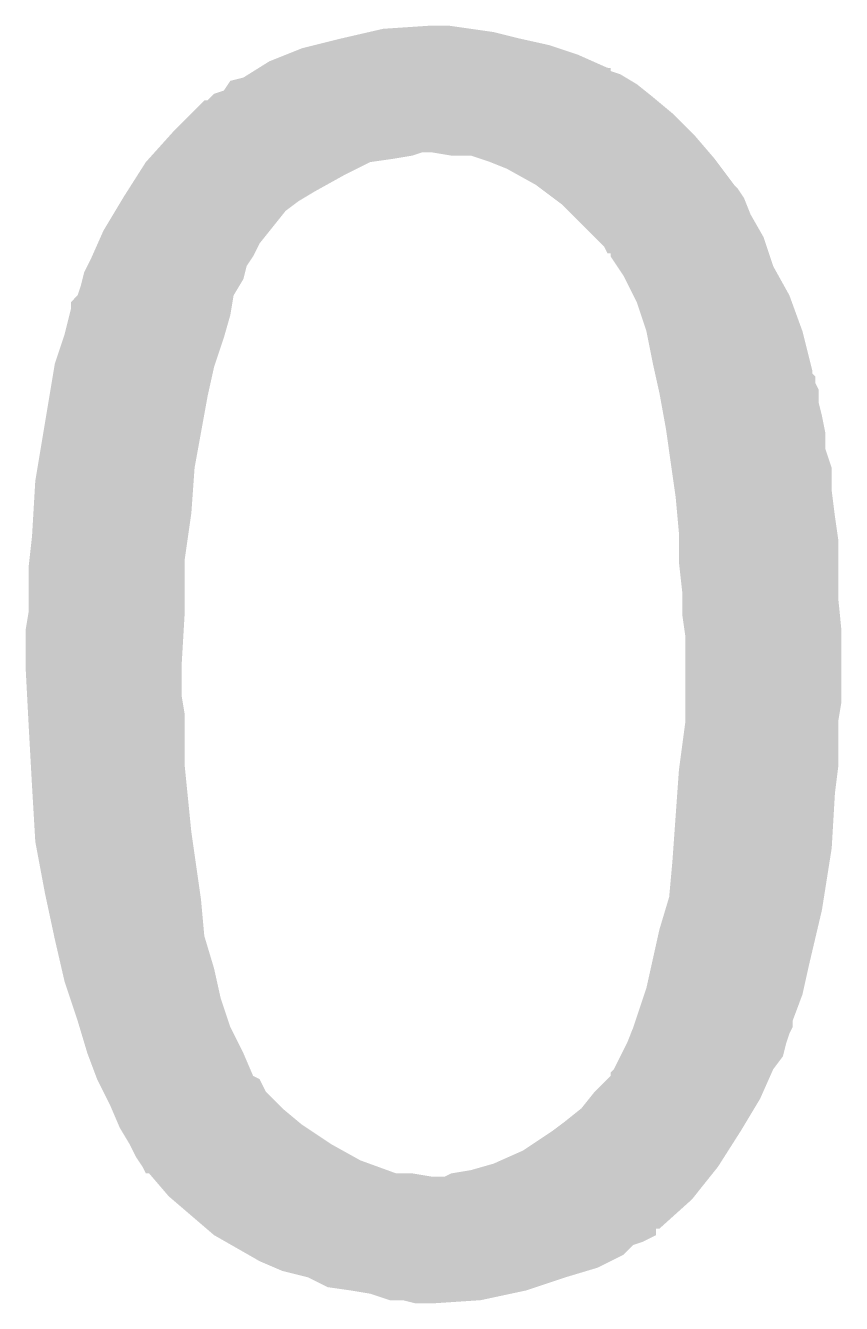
# Model space of a CAD drawing. Extents: x -1.3 to 24.2, y -3.9 to 39.2.
# Drawn here: x 13.259 to 13.896, y 4.986 to 5.984 of the extents above; entities that cross this region are included whole.
import ezdxf

# ---------------------------------------------------------------- set-up
doc = ezdxf.new("R2010")
doc.units = 0
doc.layers.add('6DOF_IMU_14_CLICK_V100_GTO', color=14, linetype='CONTINUOUS')

msp = doc.modelspace()

# ---------------------------------------------------------------- linework, layer by layer
at = {"layer": '6DOF_IMU_14_CLICK_V100_GTO'}
for points in [[(13.527192, 5.97916), (13.5382, 5.9817), (13.62456, 5.97916), (13.60678, 5.9817)], [(13.5382, 5.9817), (13.576298, 5.98424), (13.60678, 5.9817), (13.589, 5.98424)], [(13.484852, 5.968998), (13.50518, 5.97408), (13.66774, 5.968998), (13.64488, 5.97408)], [(13.50518, 5.97408), (13.527192, 5.97916), (13.64488, 5.97408), (13.62456, 5.97916)], [(13.449298, 5.9563), (13.462, 5.96138), (13.702032, 5.9563), (13.690598, 5.96138)], [(13.462, 5.96138), (13.474702, 5.96646), (13.690598, 5.96138), (13.675356, 5.96646)], [(13.474702, 5.96646), (13.484852, 5.968998), (13.675356, 5.96646), (13.66774, 5.968998)], [(13.4371, 5.948676), (13.44113, 5.951196), (13.716018, 5.948676), (13.716, 5.951196)], [(13.44113, 5.951196), (13.44117, 5.95122), (13.716, 5.951196), (13.713464, 5.95122)], [(13.44117, 5.95122), (13.449298, 5.9563), (13.713464, 5.95122), (13.702032, 5.9563)], [(13.41713, 5.93852), (13.418828, 5.941062), (13.73632, 5.93852), (13.732086, 5.941062)], [(13.418828, 5.941062), (13.428982, 5.943602), (13.732086, 5.941062), (13.727852, 5.943602)], [(13.428982, 5.943602), (13.433042, 5.94614), (13.727852, 5.943602), (13.723622, 5.94614)], [(13.433042, 5.94614), (13.4371, 5.948676), (13.723622, 5.94614), (13.716018, 5.948676)], [(13.40358, 5.92836), (13.406124, 5.9309), (13.74902, 5.92836), (13.745846, 5.9309)], [(13.406124, 5.9309), (13.41374, 5.933444), (13.745846, 5.9309), (13.742666, 5.933444)], [(13.41374, 5.933444), (13.41713, 5.93852), (13.742666, 5.933444), (13.73632, 5.93852)], [(13.388344, 5.915662), (13.398504, 5.92582), (13.764258, 5.915662), (13.75207, 5.92582)], [(13.398504, 5.92582), (13.401046, 5.925826), (13.75207, 5.92582), (13.752062, 5.925826)], [(13.401046, 5.925826), (13.40358, 5.92836), (13.752062, 5.925826), (13.74902, 5.92836)], [(13.37564, 5.90296), (13.388344, 5.915662), (13.77696, 5.90296), (13.764258, 5.915662)], [(13.371068, 5.89788), (13.37564, 5.90296), (13.78204, 5.89788), (13.77696, 5.90296)], [(13.359638, 5.88518), (13.371068, 5.89788), (13.792928, 5.88518), (13.78204, 5.89788)], [(13.352782, 5.877562), (13.355066, 5.8801), (13.528056, 5.877562), (13.54582, 5.8801)], [(13.355066, 5.8801), (13.357352, 5.882642), (13.54582, 5.8801), (13.561062, 5.882642)], [(13.357352, 5.882642), (13.359638, 5.88518), (13.561062, 5.882642), (13.568684, 5.88518)], [(13.591542, 5.88264), (13.576298, 5.88518), (13.795106, 5.88264), (13.792928, 5.88518)], [(13.606782, 5.882638), (13.591542, 5.88264), (13.795108, 5.882638), (13.795106, 5.88264)], [(13.614392, 5.880102), (13.606782, 5.882638), (13.79728, 5.880102), (13.795108, 5.882638)], [(13.62202, 5.87756), (13.614392, 5.880102), (13.799188, 5.87756), (13.79728, 5.880102)], [(13.346314, 5.8674), (13.35278, 5.87756), (13.50772, 5.8674), (13.528044, 5.87756)], [(13.35278, 5.87756), (13.352782, 5.877562), (13.528044, 5.87756), (13.528056, 5.877562)], [(13.634722, 5.87248), (13.62202, 5.87756), (13.802998, 5.87248), (13.799188, 5.87756)], [(13.657582, 5.85978), (13.634722, 5.87248), (13.812522, 5.85978), (13.802998, 5.87248)], [(13.338232, 5.8547), (13.346314, 5.8674), (13.48486, 5.8547), (13.50772, 5.8674)], [(13.660968, 5.85724), (13.657582, 5.85978), (13.81506, 5.85724), (13.812522, 5.85978)], [(13.333476, 5.847082), (13.335, 5.84962), (13.472162, 5.847082), (13.476392, 5.84962)], [(13.335, 5.84962), (13.338232, 5.8547), (13.476392, 5.84962), (13.48486, 5.8547)], [(13.671124, 5.849622), (13.660968, 5.85724), (13.82014, 5.849622), (13.81506, 5.85724)], [(13.6779, 5.844538), (13.671124, 5.849622), (13.822174, 5.844538), (13.82014, 5.849622)], [(13.328904, 5.839462), (13.333476, 5.847082), (13.462002, 5.839462), (13.472162, 5.847082)], [(13.68552, 5.836918), (13.6779, 5.844538), (13.82522, 5.836918), (13.822174, 5.844538)], [(13.31976, 5.82422), (13.328904, 5.839462), (13.449808, 5.82422), (13.462002, 5.839462)], [(13.7033, 5.819138), (13.68552, 5.836918), (13.83538, 5.819138), (13.82522, 5.836918)], [(13.315244, 5.81406), (13.31976, 5.82422), (13.44168, 5.81406), (13.449808, 5.82422)], [(13.310728, 5.803902), (13.315244, 5.81406), (13.4366, 5.803902), (13.44168, 5.81406)], [(13.710922, 5.811514), (13.7033, 5.819138), (13.837922, 5.811514), (13.83538, 5.819138)], [(13.713474, 5.806442), (13.710922, 5.811514), (13.839612, 5.806442), (13.837922, 5.811514)], [(13.307062, 5.796286), (13.3096, 5.80136), (13.431522, 5.796286), (13.434904, 5.80136)], [(13.3096, 5.80136), (13.310728, 5.803902), (13.434904, 5.80136), (13.4366, 5.803902)], [(13.715998, 5.806418), (13.713474, 5.806442), (13.83962, 5.806418), (13.839612, 5.806442)], [(13.716004, 5.803892), (13.715998, 5.806418), (13.840462, 5.803892), (13.83962, 5.806418)], [(13.72108, 5.796278), (13.716004, 5.803892), (13.843, 5.796278), (13.840462, 5.803892)], [(13.303248, 5.786122), (13.30452, 5.791202), (13.428982, 5.786122), (13.43025, 5.791202)], [(13.30452, 5.791202), (13.307062, 5.796286), (13.43025, 5.791202), (13.431522, 5.796286)], [(13.72616, 5.788658), (13.72108, 5.796278), (13.847234, 5.788658), (13.843, 5.796278)], [(13.29944, 5.773424), (13.301978, 5.78104), (13.421362, 5.773424), (13.425932, 5.78104)], [(13.301978, 5.78104), (13.303248, 5.786122), (13.425932, 5.78104), (13.428982, 5.786122)], [(13.73378, 5.773418), (13.72616, 5.788658), (13.8557, 5.773418), (13.847234, 5.788658)], [(13.294366, 5.768346), (13.29944, 5.773424), (13.420514, 5.768346), (13.421362, 5.773424)], [(13.73632, 5.768338), (13.73378, 5.773418), (13.857548, 5.768338), (13.8557, 5.773418)], [(13.293088, 5.75818), (13.29436, 5.763262), (13.41882, 5.75818), (13.419666, 5.763262)], [(13.29436, 5.763262), (13.294366, 5.768346), (13.419666, 5.763262), (13.420514, 5.768346)], [(13.74394, 5.745478), (13.73632, 5.768338), (13.86586, 5.745478), (13.857548, 5.768338)], [(13.289278, 5.74294), (13.293088, 5.75818), (13.414464, 5.74294), (13.41882, 5.75818)], [(13.281662, 5.720082), (13.28843, 5.7404), (13.406968, 5.720082), (13.41374, 5.7404)], [(13.28843, 5.7404), (13.289278, 5.74294), (13.41374, 5.7404), (13.414464, 5.74294)], [(13.74902, 5.72008), (13.74394, 5.745478), (13.87221, 5.72008), (13.86586, 5.745478)], [(13.281238, 5.71754), (13.281662, 5.720082), (13.406122, 5.71754), (13.406968, 5.720082)], [(13.75015, 5.714998), (13.74902, 5.72008), (13.87348, 5.714998), (13.87221, 5.72008)], [(13.277426, 5.69468), (13.281238, 5.71754), (13.40104, 5.69468), (13.406122, 5.71754)], [(13.750716, 5.712454), (13.75015, 5.714998), (13.873486, 5.712454), (13.87348, 5.714998)], [(13.75128, 5.709916), (13.750716, 5.712454), (13.87602, 5.709916), (13.873486, 5.712454)], [(13.752408, 5.704836), (13.75128, 5.709916), (13.876022, 5.704836), (13.87602, 5.709916)], [(13.753538, 5.699756), (13.752408, 5.704836), (13.87856, 5.699756), (13.876022, 5.704836)], [(13.268112, 5.638802), (13.277426, 5.69468), (13.39088, 5.638802), (13.40104, 5.69468)], [(13.7541, 5.69722), (13.753538, 5.699756), (13.87856, 5.69722), (13.87856, 5.699756)], [(13.755486, 5.689598), (13.7541, 5.69722), (13.87856, 5.689598), (13.87856, 5.69722)], [(13.757334, 5.67944), (13.755486, 5.689598), (13.8811, 5.67944), (13.87856, 5.689598)], [(13.75918, 5.66928), (13.757334, 5.67944), (13.883132, 5.66928), (13.8811, 5.67944)], [(13.759544, 5.666738), (13.75918, 5.66928), (13.88364, 5.666738), (13.883132, 5.66928)], [(13.761358, 5.654038), (13.759544, 5.666738), (13.883642, 5.654038), (13.88364, 5.666738)], [(13.763536, 5.638796), (13.761358, 5.654038), (13.88872, 5.638796), (13.883642, 5.654038)], [(13.26642, 5.628642), (13.268112, 5.638802), (13.390154, 5.628642), (13.39088, 5.638802)], [(13.766076, 5.62102), (13.763536, 5.638796), (13.88872, 5.62102), (13.88872, 5.638796)], [(13.264924, 5.60324), (13.26642, 5.628642), (13.38834, 5.60324), (13.390154, 5.628642)], [(13.7668, 5.61594), (13.766076, 5.62102), (13.889356, 5.61594), (13.88872, 5.62102)], [(13.768186, 5.6007), (13.7668, 5.61594), (13.89126, 5.6007), (13.889356, 5.61594)], [(13.26388, 5.58546), (13.264924, 5.60324), (13.3858, 5.58546), (13.38834, 5.60324)], [(13.76934, 5.588002), (13.768186, 5.6007), (13.893074, 5.588002), (13.89126, 5.6007)], [(13.261904, 5.56768), (13.26388, 5.58546), (13.38326, 5.56768), (13.3858, 5.58546)], [(13.76934, 5.582918), (13.76934, 5.588002), (13.8938, 5.582918), (13.893074, 5.588002)], [(13.76934, 5.56514), (13.76934, 5.582918), (13.8938, 5.56514), (13.8938, 5.582918)], [(13.26134, 5.5626), (13.261904, 5.56768), (13.38326, 5.5626), (13.38326, 5.56768)], [(13.26134, 5.527042), (13.26134, 5.5626), (13.38326, 5.527042), (13.38326, 5.5626)], [(13.77188, 5.542278), (13.76934, 5.56514), (13.8938, 5.542278), (13.8938, 5.56514)], [(13.77188, 5.5372), (13.77188, 5.542278), (13.8938, 5.5372), (13.8938, 5.542278)], [(13.77188, 5.5245), (13.77188, 5.5372), (13.895072, 5.5245), (13.8938, 5.5372)], [(13.2588, 5.511802), (13.261338, 5.527038), (13.382362, 5.511802), (13.38326, 5.527038)], [(13.261338, 5.527038), (13.26134, 5.527042), (13.38326, 5.527038), (13.38326, 5.527042)], [(13.773694, 5.511802), (13.77188, 5.5245), (13.89634, 5.511802), (13.895072, 5.5245)], [(13.2588, 5.48386), (13.2588, 5.511802), (13.38072, 5.48386), (13.382362, 5.511802)], [(13.77442, 5.506718), (13.773694, 5.511802), (13.89634, 5.506718), (13.89634, 5.511802)], [(13.77442, 5.455918), (13.77442, 5.506718), (13.89634, 5.455918), (13.89634, 5.506718)], [(13.2588, 5.483858), (13.2588, 5.48386), (13.38072, 5.483858), (13.38072, 5.48386)], [(13.260004, 5.461002), (13.2588, 5.483858), (13.38072, 5.461002), (13.38072, 5.483858)], [(13.260806, 5.445762), (13.260004, 5.461002), (13.38326, 5.445762), (13.38072, 5.461002)], [(13.77442, 5.44068), (13.77442, 5.455918), (13.8938, 5.44068), (13.89634, 5.455918)], [(13.26134, 5.4356), (13.260806, 5.445762), (13.38326, 5.4356), (13.38326, 5.445762)], [(13.769678, 5.40512), (13.774418, 5.440678), (13.8938, 5.40512), (13.8938, 5.440678)], [(13.774418, 5.440678), (13.77442, 5.44068), (13.8938, 5.440678), (13.8938, 5.44068)], [(13.263034, 5.405118), (13.26134, 5.4356), (13.38326, 5.405118), (13.38326, 5.4356)], [(13.26388, 5.38988), (13.263034, 5.405118), (13.384784, 5.38988), (13.38326, 5.405118)], [(13.76807, 5.3848), (13.76934, 5.40258), (13.89126, 5.3848), (13.893482, 5.40258)], [(13.76934, 5.40258), (13.769678, 5.40512), (13.893482, 5.40258), (13.8938, 5.40512)], [(13.265972, 5.35432), (13.26388, 5.38988), (13.38834, 5.35432), (13.384784, 5.38988)], [(13.764984, 5.34162), (13.76807, 5.3848), (13.88872, 5.34162), (13.89126, 5.3848)], [(13.26642, 5.3467), (13.265972, 5.35432), (13.38943, 5.3467), (13.38834, 5.35432)], [(13.27404, 5.30606), (13.26642, 5.3467), (13.395236, 5.30606), (13.38943, 5.3467)], [(13.76426, 5.33146), (13.764984, 5.34162), (13.887114, 5.33146), (13.88872, 5.34162)], [(13.76172, 5.303518), (13.76426, 5.33146), (13.882702, 5.303518), (13.887114, 5.33146)], [(13.27513, 5.30098), (13.27404, 5.30606), (13.39596, 5.30098), (13.395236, 5.30606)], [(13.281116, 5.273042), (13.27513, 5.30098), (13.3985, 5.273042), (13.39596, 5.30098)], [(13.758672, 5.29336), (13.76172, 5.303518), (13.8811, 5.29336), (13.882702, 5.303518)], [(13.7541, 5.27812), (13.758672, 5.29336), (13.877514, 5.27812), (13.8811, 5.29336)], [(13.28166, 5.2705), (13.281116, 5.273042), (13.399264, 5.2705), (13.3985, 5.273042)], [(13.747888, 5.25018), (13.7541, 5.27812), (13.87094, 5.25018), (13.877514, 5.27812)], [(13.286938, 5.247638), (13.28166, 5.2705), (13.40612, 5.247638), (13.399264, 5.2705)], [(13.289282, 5.23748), (13.286938, 5.247638), (13.408378, 5.23748), (13.40612, 5.247638)], [(13.743938, 5.2324), (13.747888, 5.25018), (13.866986, 5.2324), (13.87094, 5.25018)], [(13.293514, 5.224782), (13.289282, 5.23748), (13.4112, 5.224782), (13.408378, 5.23748)], [(13.742244, 5.227318), (13.743938, 5.2324), (13.865858, 5.227318), (13.866986, 5.2324)], [(13.29944, 5.207), (13.293514, 5.224782), (13.417128, 5.207), (13.4112, 5.224782)], [(13.73547, 5.206996), (13.742244, 5.227318), (13.85824, 5.206996), (13.865858, 5.227318)], [(13.300964, 5.201922), (13.29944, 5.207), (13.41882, 5.201922), (13.417128, 5.207)], [(13.30706, 5.1816), (13.300964, 5.201922), (13.42898, 5.1816), (13.41882, 5.201922)], [(13.731746, 5.196838), (13.733778, 5.201916), (13.8557, 5.196838), (13.858238, 5.201916)], [(13.733778, 5.201916), (13.73378, 5.20192), (13.858238, 5.201916), (13.858238, 5.20192)], [(13.73378, 5.20192), (13.73547, 5.206996), (13.858238, 5.20192), (13.85824, 5.206996)], [(13.7287, 5.18922), (13.731746, 5.196838), (13.853162, 5.18922), (13.8557, 5.196838)], [(13.30706, 5.181598), (13.30706, 5.1816), (13.428982, 5.181598), (13.42898, 5.1816)], [(13.313726, 5.163828), (13.30706, 5.181598), (13.4366, 5.163828), (13.428982, 5.181598)], [(13.723616, 5.179056), (13.7287, 5.18922), (13.850618, 5.179056), (13.853162, 5.18922)], [(13.718538, 5.1689), (13.723616, 5.179056), (13.843, 5.1689), (13.850618, 5.179056)], [(13.31468, 5.161282), (13.313726, 5.163828), (13.441672, 5.161282), (13.4366, 5.163828)], [(13.31468, 5.16128), (13.31468, 5.161282), (13.441674, 5.16128), (13.441672, 5.161282)], [(13.319758, 5.151126), (13.31468, 5.16128), (13.446758, 5.151126), (13.441674, 5.16128)], [(13.703298, 5.151118), (13.715994, 5.163812), (13.835096, 5.151118), (13.840738, 5.163812)], [(13.715994, 5.163812), (13.716, 5.166354), (13.840738, 5.163812), (13.841868, 5.166354)], [(13.716, 5.166354), (13.718536, 5.168898), (13.841868, 5.166354), (13.843, 5.168898)], [(13.718536, 5.168898), (13.718538, 5.1689), (13.843, 5.168898), (13.843, 5.1689)], [(13.32484, 5.14096), (13.319758, 5.151126), (13.456922, 5.14096), (13.446758, 5.151126)], [(13.699234, 5.14604), (13.703298, 5.151118), (13.83284, 5.14604), (13.835096, 5.151118)], [(13.32593, 5.138418), (13.32484, 5.14096), (13.459462, 5.138418), (13.456922, 5.14096)], [(13.693138, 5.138418), (13.699234, 5.14604), (13.828266, 5.138418), (13.83284, 5.14604)], [(13.331374, 5.12572), (13.32593, 5.138418), (13.4747, 5.12572), (13.459462, 5.138418)], [(13.68044, 5.12826), (13.693138, 5.138418), (13.822172, 5.12826), (13.828266, 5.138418)], [(13.33246, 5.123182), (13.331374, 5.12572), (13.478508, 5.123182), (13.4747, 5.12572)], [(13.34008, 5.11048), (13.33246, 5.123182), (13.49756, 5.11048), (13.478508, 5.123182)], [(13.67028, 5.12064), (13.68044, 5.12826), (13.8176, 5.12064), (13.822172, 5.12826)], [(13.64742, 5.1054), (13.67028, 5.12064), (13.8079, 5.1054), (13.8176, 5.12064)], [(13.34008, 5.110478), (13.34008, 5.11048), (13.497564, 5.110478), (13.49756, 5.11048)], [(13.34516, 5.100322), (13.34008, 5.110478), (13.515844, 5.100322), (13.497564, 5.110478)], [(13.62456, 5.095238), (13.64742, 5.1054), (13.801434, 5.095238), (13.8079, 5.1054)], [(13.346854, 5.09778), (13.34516, 5.100322), (13.520418, 5.09778), (13.515844, 5.100322)], [(13.350238, 5.092702), (13.346854, 5.09778), (13.534386, 5.092702), (13.520418, 5.09778)], [(13.352774, 5.087636), (13.350238, 5.092702), (13.54832, 5.087636), (13.534386, 5.092702)], [(13.60678, 5.09016), (13.615672, 5.0927), (13.797788, 5.09016), (13.79982, 5.0927)], [(13.615672, 5.0927), (13.62456, 5.095238), (13.79982, 5.0927), (13.801434, 5.095238)], [(13.354998, 5.087622), (13.352774, 5.087636), (13.548358, 5.087622), (13.54832, 5.087636)], [(13.355314, 5.08762), (13.354998, 5.087622), (13.561058, 5.08762), (13.548358, 5.087622)], [(13.357492, 5.08508), (13.355314, 5.08762), (13.576298, 5.08508), (13.561058, 5.08762)], [(13.370558, 5.06984), (13.357492, 5.08508), (13.781532, 5.06984), (13.793724, 5.08508)], [(13.586456, 5.08508), (13.591538, 5.087618), (13.793724, 5.08508), (13.795754, 5.087618)], [(13.591538, 5.087618), (13.60678, 5.09016), (13.795754, 5.087618), (13.797788, 5.09016)], [(13.373522, 5.0673), (13.370558, 5.06984), (13.7795, 5.0673), (13.781532, 5.06984)], [(13.400196, 5.04444), (13.373522, 5.0673), (13.754096, 5.04444), (13.7795, 5.0673)], [(13.400224, 5.044416), (13.400196, 5.04444), (13.75156, 5.044416), (13.754096, 5.04444)], [(13.406122, 5.03936), (13.400224, 5.044416), (13.751544, 5.03936), (13.75156, 5.044416)], [(13.406134, 5.039354), (13.406122, 5.03936), (13.751544, 5.039354), (13.751544, 5.03936)], [(13.415012, 5.03428), (13.406134, 5.039354), (13.741398, 5.03428), (13.751544, 5.039354)], [(13.419464, 5.031736), (13.415012, 5.03428), (13.73378, 5.031736), (13.741398, 5.03428)], [(13.432794, 5.024118), (13.419464, 5.031736), (13.726156, 5.024118), (13.73378, 5.031736)], [(13.441678, 5.01904), (13.432794, 5.024118), (13.716, 5.01904), (13.726156, 5.024118)], [(13.45354, 5.013958), (13.441678, 5.01904), (13.705838, 5.013958), (13.716, 5.01904)], [(13.459458, 5.011422), (13.45354, 5.013958), (13.697382, 5.011422), (13.705838, 5.013958)], [(13.479778, 5.006342), (13.459458, 5.011422), (13.680446, 5.006342), (13.697382, 5.011422)], [(13.479782, 5.00634), (13.479778, 5.006342), (13.68044, 5.00634), (13.680446, 5.006342)], [(13.495018, 4.998722), (13.479782, 5.00634), (13.657584, 4.998722), (13.68044, 5.00634)], [(13.5128, 4.99618), (13.495018, 4.998722), (13.649958, 4.99618), (13.657584, 4.998722)], [(13.52804, 4.99364), (13.5128, 4.99618), (13.638104, 4.99364), (13.649958, 4.99618)], [(13.543278, 4.988562), (13.52804, 4.99364), (13.614408, 4.988562), (13.638104, 4.99364)], [(13.553438, 4.98856), (13.543278, 4.988562), (13.6144, 4.98856), (13.614408, 4.988562)], [(13.563598, 4.98602), (13.553438, 4.98856), (13.576302, 4.98602), (13.6144, 4.98856)]]:
    msp.add_solid(points, dxfattribs=at)

doc.saveas('drawing.dxf')
